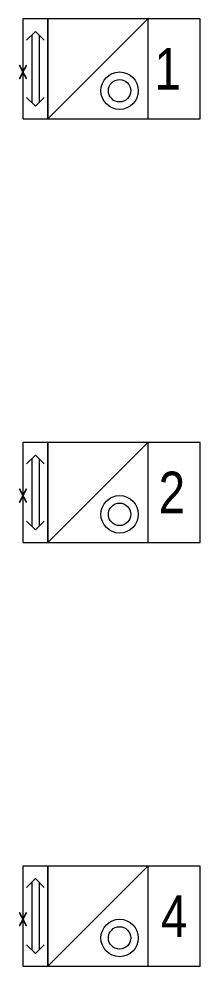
# Model space of a CAD drawing. Header units: metres. Extents: x -162 to 83385, y -62392 to -1971.
# Drawn here: x 76477 to 76913, y -16558 to -14282 of the extents above; entities that cross this region are included whole.
import ezdxf
from ezdxf.enums import TextEntityAlignment as Align

# ---------------------------------------------------------------- set-up
doc = ezdxf.new("R2010")
doc.units = ezdxf.units.M
doc.header["$LTSCALE"] = 0.5
for name, color, linetype, lineweight in [('ELIN_Attribut_01_Produkt_ID', 7, 'Continuous', 0), ('ELIN_Attribut_02_Stromkreis', 7, 'Continuous', 0), ('ELIN_Attribut_03_Verteilerbereich', 7, 'Continuous', 0), ('ELIN_Attribut_04_Montagehoehe', 7, 'Continuous', 0), ('ELIN_Attribut_05_Montageart', 7, 'Continuous', 0), ('ELIN_Attribut_06_Tuernummer', 7, 'Continuous', 0), ('ELIN_Attribut_07_Bemerkung', 7, 'Continuous', 0), ('ELIN_Attribut_08_Adresse', 7, 'Continuous', 0), ('ELIN_Attribut_10_AKZ1', 7, 'Continuous', 0), ('ELIN_Attribut_11_AKZ2', 7, 'Continuous', 0), ('ELIN_Attribut_12_Sonstiges1', 7, 'Continuous', 0), ('ELIN_Attribut_13_Sonstiges2', 7, 'Continuous', 0), ('ELIN_Attribut_14_Bauteil', 7, 'Continuous', 0), ('ELIN_Attribut_15_Ebene', 7, 'Continuous', 0), ('ELIN_Attribut_16_Raumnummer', 7, 'Continuous', 0), ('ELIN_Attribut_17_Raumname', 7, 'Continuous', 0), ('ELIN_Attribut_18_Montageabschnitt', 7, 'Continuous', 0), ('ELIN_Attribut_Basispunkt', 2, 'Continuous', 0), ('ELIN_Attribute_GEMOS', 11, 'Continuous', 0), ('ELIN_EIB_WA_KNX', 10, 'Continuous', 0)]:
    doc.layers.add(name, color=color, linetype=linetype, lineweight=lineweight)
doc.layers.get('0').off()
doc.styles.add('ARIAL_N', font='ARIALN.TTF')
doc.styles.add('ELIN_Attribute', font='isocp.shx', dxfattribs={"width": 0.8})

# ---------------------------------------------------------------- blocks, each defined once
blk = doc.blocks.new('ELIN_EIB_KNX_BEDIENELEMENT_1F')
at = {"color": 0, "lineweight": 0}
for p, q in [((60, -120), (300, 120)), ((300, 120), (300, -120)), ((30, 90), (8.8, 68.8)), ((21, 81), (21, -81)), ((30, 90), (51.2, 68.8)), ((39, 81), (39, -81)), ((8.8, -68.8), (30, -90)), ((51.2, -68.8), (30, -90))]:
    blk.add_line(p, q, dxfattribs=at)
at = {"color": 0}
for points in [[(60, 120), (0, 120), (0, -120), (60, -120)], [(60, -120), (426, -120), (426, 120), (60, 120)]]:
    blk.add_lwpolyline(points, close=True, dxfattribs=at)
at = {"color": 0, "lineweight": 0}
for radius in [45, 27]:
    blk.add_circle((232.5, -52.5), radius, dxfattribs=at)
at = {"color": 0, "insert": (380.2, 0), "char_height": 100, "attachment_point": 6, "style": 'ARIAL_N'}
blk.add_mtext('1', dxfattribs=at)
at = {"layer": 'ELIN_Attribut_01_Produkt_ID', "style": 'ELIN_Attribute', "width": 0.8, "flags": 8}
blk.add_attdef('01_PRODUKT_ID', (525, -14.6, 0), '', height=150, dxfattribs=at)
at = {"layer": 'ELIN_Attribut_02_Stromkreis', "style": 'ELIN_Attribute', "width": 0.8, "flags": 8}
blk.add_attdef('02_STROMKREIS', (525, 185.4, 0), '', height=150, dxfattribs=at)
at = {"layer": 'ELIN_Attribut_03_Verteilerbereich', "style": 'ELIN_Attribute', "width": 0.8, "flags": 8}
blk.add_attdef('03_VERTEILERBEREICH', (-247.5, -404.4, 0), '', height=125, dxfattribs=at)
at = {"layer": 'ELIN_Attribut_04_Montagehoehe', "style": 'ELIN_Attribute', "width": 0.8, "flags": 8}
blk.add_attdef('04_MONTAGEHOEHE', text='', height=125, dxfattribs=at).set_placement((-104.9, -14.6, 0), align=Align.RIGHT)
at = {"layer": 'ELIN_Attribut_05_Montageart', "style": 'ELIN_Attribute', "width": 0.8, "flags": 8}
blk.add_attdef('05_MONTAGEART', (525, -204.4, 0), '', height=125, dxfattribs=at)
at = {"layer": 'ELIN_Attribut_06_Tuernummer', "style": 'ELIN_Attribute', "width": 0.8, "flags": 8}
blk.add_attdef('06_TUERNUMMER', text='', height=125, dxfattribs=at).set_placement((-104.9, -214.6, 0), align=Align.RIGHT)
at = {"layer": 'ELIN_Attribut_07_Bemerkung', "style": 'ELIN_Attribute', "width": 0.8, "flags": 8}
blk.add_attdef('07_BEMERKUNG', (-247.5, -604.4, 0), '', height=125, dxfattribs=at)
at = {"layer": 'ELIN_Attribut_08_Adresse', "style": 'ELIN_Attribute', "width": 0.8, "flags": 8}
blk.add_attdef('08_ADRESSE', (-247.5, -804.4, 0), '', height=125, dxfattribs=at)
at = {"layer": 'ELIN_Attribut_10_AKZ1', "style": 'ELIN_Attribute', "width": 0.8, "flags": 8}
blk.add_attdef('10_AKZ1', (-247.5, -1204.4, 0), '', height=125, dxfattribs=at)
at = {"layer": 'ELIN_Attribut_11_AKZ2', "style": 'ELIN_Attribute', "width": 0.8, "flags": 8}
blk.add_attdef('11_AKZ2', (-247.5, -1404.4, 0), '', height=125, dxfattribs=at)
at = {"layer": 'ELIN_Attribut_12_Sonstiges1', "style": 'ELIN_Attribute', "width": 0.8, "flags": 8}
blk.add_attdef('12_SONSTIGES1', (-247.5, -1604.4, 0), '', height=125, dxfattribs=at)
at = {"layer": 'ELIN_Attribut_13_Sonstiges2', "style": 'ELIN_Attribute', "width": 0.8, "flags": 8}
blk.add_attdef('13_SONSTIGES2', (-247.5, -1804.4, 0), '', height=125, dxfattribs=at)
at = {"layer": 'ELIN_Attribut_14_Bauteil', "style": 'ELIN_Attribute', "width": 0.8, "flags": 8}
blk.add_attdef('14_BAUTEIL', (-247.5, -2004.4, 0), '', height=125, dxfattribs=at)
at = {"layer": 'ELIN_Attribut_15_Ebene', "style": 'ELIN_Attribute', "width": 0.8, "flags": 8}
blk.add_attdef('15_EBENE', (-247.5, -2204.4, 0), '', height=125, dxfattribs=at)
at = {"layer": 'ELIN_Attribut_16_Raumnummer', "style": 'ELIN_Attribute', "width": 0.8, "flags": 8}
blk.add_attdef('16_RAUMNUMMER', (-247.5, -2404.4, 0), '', height=125, dxfattribs=at)
at = {"layer": 'ELIN_Attribut_17_Raumname', "style": 'ELIN_Attribute', "width": 0.8, "flags": 8}
blk.add_attdef('17_RAUMNAME', (-247.5, -2604.4, 0), '', height=125, dxfattribs=at)
at = {"layer": 'ELIN_Attribut_18_Montageabschnitt', "style": 'ELIN_Attribute', "width": 0.8, "flags": 8}
blk.add_attdef('18_MONTAGEABSCHNITT', (-247.5, -2804.4, 0), '', height=125, dxfattribs=at)
at = {"layer": 'ELIN_Attribut_Basispunkt', "style": 'ELIN_Attribute', "width": 0.8, "flags": 8}
blk.add_attdef('Basispunkt', text='', height=50, dxfattribs=at).set_placement((0, 0), align=Align.MIDDLE)
at = {"layer": 'ELIN_Attribute_GEMOS', "style": 'ELIN_Attribute', "width": 0.6, "flags": 8}
for tag, p in [('G01_PRO02ID', (1976, 183.6)), ('G02_BEZEICHNUNG', (1976, -14.6, 0)), ('G03_DESCRIPTION', (1976, -204.4, 0)), ('G04_GEMOS-SYMBOL', (1979.4, -404.4, 0)), ('G05_GEMOS-TYP', (1979.4, -604.4, 0)), ('G06_ORTSKENNUNG', (1976, -804.4, 0)), ('G08_FREI1', (1976, -1004.4, 0)), ('G08_FREI2', (1976, -1204.4, 0))]:
    blk.add_attdef(tag, p, '', height=125, dxfattribs=at)
blk = doc.blocks.new('ELIN_EIB_KNX_BEDIENELEMENT_2F')
at = {"color": 0, "lineweight": 0}
for p, q in [((60, -120), (300, 120)), ((300, 120), (300, -120)), ((30, 90), (8.8, 68.8)), ((21, 81), (21, -81)), ((30, 90), (51.2, 68.8)), ((39, 81), (39, -81)), ((8.8, -68.8), (30, -90)), ((51.2, -68.8), (30, -90))]:
    blk.add_line(p, q, dxfattribs=at)
at = {"color": 0}
for points in [[(60, 120), (0, 120), (0, -120), (60, -120)], [(60, -120), (426, -120), (426, 120), (60, 120)]]:
    blk.add_lwpolyline(points, close=True, dxfattribs=at)
at = {"color": 0, "lineweight": 0}
for radius in [45, 27]:
    blk.add_circle((232.5, -52.5), radius, dxfattribs=at)
at = {"color": 0, "insert": (390, 0), "char_height": 100, "attachment_point": 6, "style": 'ARIAL_N'}
blk.add_mtext('2', dxfattribs=at)
at = {"layer": 'ELIN_Attribut_01_Produkt_ID', "style": 'ELIN_Attribute', "width": 0.8, "flags": 8}
blk.add_attdef('01_PRODUKT_ID', (523.5, -14.6, 0), '', height=150, dxfattribs=at)
at = {"layer": 'ELIN_Attribut_02_Stromkreis', "style": 'ELIN_Attribute', "width": 0.8, "flags": 8}
blk.add_attdef('02_STROMKREIS', (523.5, 185.4, 0), '', height=150, dxfattribs=at)
at = {"layer": 'ELIN_Attribut_03_Verteilerbereich', "style": 'ELIN_Attribute', "width": 0.8, "flags": 8}
blk.add_attdef('03_VERTEILERBEREICH', (-247.5, -404.4, 0), '', height=125, dxfattribs=at)
at = {"layer": 'ELIN_Attribut_04_Montagehoehe', "style": 'ELIN_Attribute', "width": 0.8, "flags": 8}
blk.add_attdef('04_MONTAGEHOEHE', text='', height=125, dxfattribs=at).set_placement((-104.9, -14.6, 0), align=Align.RIGHT)
at = {"layer": 'ELIN_Attribut_05_Montageart', "style": 'ELIN_Attribute', "width": 0.8, "flags": 8}
blk.add_attdef('05_MONTAGEART', (523.5, -204.4, 0), '', height=125, dxfattribs=at)
at = {"layer": 'ELIN_Attribut_06_Tuernummer', "style": 'ELIN_Attribute', "width": 0.8, "flags": 8}
blk.add_attdef('06_TUERNUMMER', text='', height=125, dxfattribs=at).set_placement((-104.9, -214.6, 0), align=Align.RIGHT)
at = {"layer": 'ELIN_Attribut_07_Bemerkung', "style": 'ELIN_Attribute', "width": 0.8, "flags": 8}
blk.add_attdef('07_BEMERKUNG', (-247.5, -604.4, 0), '', height=125, dxfattribs=at)
at = {"layer": 'ELIN_Attribut_08_Adresse', "style": 'ELIN_Attribute', "width": 0.8, "flags": 8}
blk.add_attdef('08_ADRESSE', (-247.5, -804.4, 0), '', height=125, dxfattribs=at)
at = {"layer": 'ELIN_Attribut_10_AKZ1', "style": 'ELIN_Attribute', "width": 0.8, "flags": 8}
blk.add_attdef('10_AKZ1', (-247.5, -1204.4, 0), '', height=125, dxfattribs=at)
at = {"layer": 'ELIN_Attribut_11_AKZ2', "style": 'ELIN_Attribute', "width": 0.8, "flags": 8}
blk.add_attdef('11_AKZ2', (-247.5, -1404.4, 0), '', height=125, dxfattribs=at)
at = {"layer": 'ELIN_Attribut_12_Sonstiges1', "style": 'ELIN_Attribute', "width": 0.8, "flags": 8}
blk.add_attdef('12_SONSTIGES1', (-247.5, -1604.4, 0), '', height=125, dxfattribs=at)
at = {"layer": 'ELIN_Attribut_13_Sonstiges2', "style": 'ELIN_Attribute', "width": 0.8, "flags": 8}
blk.add_attdef('13_SONSTIGES2', (-247.5, -1804.4, 0), '', height=125, dxfattribs=at)
at = {"layer": 'ELIN_Attribut_14_Bauteil', "style": 'ELIN_Attribute', "width": 0.8, "flags": 8}
blk.add_attdef('14_BAUTEIL', (-247.5, -2004.4, 0), '', height=125, dxfattribs=at)
at = {"layer": 'ELIN_Attribut_15_Ebene', "style": 'ELIN_Attribute', "width": 0.8, "flags": 8}
blk.add_attdef('15_EBENE', (-247.5, -2204.4, 0), '', height=125, dxfattribs=at)
at = {"layer": 'ELIN_Attribut_16_Raumnummer', "style": 'ELIN_Attribute', "width": 0.8, "flags": 8}
blk.add_attdef('16_RAUMNUMMER', (-247.5, -2404.4, 0), '', height=125, dxfattribs=at)
at = {"layer": 'ELIN_Attribut_17_Raumname', "style": 'ELIN_Attribute', "width": 0.8, "flags": 8}
blk.add_attdef('17_RAUMNAME', (-247.5, -2604.4, 0), '', height=125, dxfattribs=at)
at = {"layer": 'ELIN_Attribut_18_Montageabschnitt', "style": 'ELIN_Attribute', "width": 0.8, "flags": 8}
blk.add_attdef('18_MONTAGEABSCHNITT', (-247.5, -2804.4, 0), '', height=125, dxfattribs=at)
at = {"layer": 'ELIN_Attribut_Basispunkt', "style": 'ELIN_Attribute', "width": 0.8, "flags": 8}
blk.add_attdef('Basispunkt', text='', height=50, dxfattribs=at).set_placement((0, 0), align=Align.MIDDLE)
at = {"layer": 'ELIN_Attribute_GEMOS', "style": 'ELIN_Attribute', "width": 0.6, "flags": 8}
for tag, p in [('G01_PRO02ID', (2055, 183.6)), ('G02_BEZEICHNUNG', (2055, -14.6, 0)), ('G03_DESCRIPTION', (2055, -204.4, 0)), ('G04_GEMOS-SYMBOL', (2058.3, -404.4, 0)), ('G05_GEMOS-TYP', (2058.3, -604.4, 0)), ('G06_ORTSKENNUNG', (2055, -804.4, 0)), ('G08_FREI1', (2055, -1004.4, 0)), ('G08_FREI2', (2055, -1204.4, 0))]:
    blk.add_attdef(tag, p, '', height=125, dxfattribs=at)
blk = doc.blocks.new('ELIN_EIB_KNX_BEDIENELEMENT_4F')
at = {"color": 0, "lineweight": 0}
for p, q in [((60, -120), (300, 120)), ((300, 120), (300, -120)), ((30, 90), (8.8, 68.8)), ((21, 81), (21, -81)), ((30, 90), (51.2, 68.8)), ((39, 81), (39, -81)), ((8.8, -68.8), (30, -90)), ((51.2, -68.8), (30, -90))]:
    blk.add_line(p, q, dxfattribs=at)
at = {"color": 0}
for points in [[(60, 120), (0, 120), (0, -120), (60, -120)], [(60, -120), (426, -120), (426, 120), (60, 120)]]:
    blk.add_lwpolyline(points, close=True, dxfattribs=at)
at = {"color": 0, "lineweight": 0}
for radius in [45, 27]:
    blk.add_circle((232.5, -52.5), radius, dxfattribs=at)
at = {"color": 0, "insert": (395.4, 0), "char_height": 100, "attachment_point": 6, "style": 'ARIAL_N'}
blk.add_mtext('4', dxfattribs=at)
at = {"layer": 'ELIN_Attribut_01_Produkt_ID', "style": 'ELIN_Attribute', "width": 0.8, "flags": 8}
blk.add_attdef('01_PRODUKT_ID', (519, -14.6, 0), '', height=150, dxfattribs=at)
at = {"layer": 'ELIN_Attribut_02_Stromkreis', "style": 'ELIN_Attribute', "width": 0.8, "flags": 8}
blk.add_attdef('02_STROMKREIS', (519, 185.4, 0), '', height=150, dxfattribs=at)
at = {"layer": 'ELIN_Attribut_03_Verteilerbereich', "style": 'ELIN_Attribute', "width": 0.8, "flags": 8}
blk.add_attdef('03_VERTEILERBEREICH', (-247.5, -404.4, 0), '', height=125, dxfattribs=at)
at = {"layer": 'ELIN_Attribut_04_Montagehoehe', "style": 'ELIN_Attribute', "width": 0.8, "flags": 8}
blk.add_attdef('04_MONTAGEHOEHE', text='', height=125, dxfattribs=at).set_placement((-104.9, -14.6, 0), align=Align.RIGHT)
at = {"layer": 'ELIN_Attribut_05_Montageart', "style": 'ELIN_Attribute', "width": 0.8, "flags": 8}
blk.add_attdef('05_MONTAGEART', (519, -204.4, 0), '', height=125, dxfattribs=at)
at = {"layer": 'ELIN_Attribut_06_Tuernummer', "style": 'ELIN_Attribute', "width": 0.8, "flags": 8}
blk.add_attdef('06_TUERNUMMER', text='', height=125, dxfattribs=at).set_placement((-104.9, -214.6, 0), align=Align.RIGHT)
at = {"layer": 'ELIN_Attribut_07_Bemerkung', "style": 'ELIN_Attribute', "width": 0.8, "flags": 8}
blk.add_attdef('07_BEMERKUNG', (-247.5, -604.4, 0), '', height=125, dxfattribs=at)
at = {"layer": 'ELIN_Attribut_08_Adresse', "style": 'ELIN_Attribute', "width": 0.8, "flags": 8}
blk.add_attdef('08_ADRESSE', (-247.5, -804.4, 0), '', height=125, dxfattribs=at)
at = {"layer": 'ELIN_Attribut_10_AKZ1', "style": 'ELIN_Attribute', "width": 0.8, "flags": 8}
blk.add_attdef('10_AKZ1', (-247.5, -1204.4, 0), '', height=125, dxfattribs=at)
at = {"layer": 'ELIN_Attribut_11_AKZ2', "style": 'ELIN_Attribute', "width": 0.8, "flags": 8}
blk.add_attdef('11_AKZ2', (-247.5, -1404.4, 0), '', height=125, dxfattribs=at)
at = {"layer": 'ELIN_Attribut_12_Sonstiges1', "style": 'ELIN_Attribute', "width": 0.8, "flags": 8}
blk.add_attdef('12_SONSTIGES1', (-247.5, -1604.4, 0), '', height=125, dxfattribs=at)
at = {"layer": 'ELIN_Attribut_13_Sonstiges2', "style": 'ELIN_Attribute', "width": 0.8, "flags": 8}
blk.add_attdef('13_SONSTIGES2', (-247.5, -1804.4, 0), '', height=125, dxfattribs=at)
at = {"layer": 'ELIN_Attribut_14_Bauteil', "style": 'ELIN_Attribute', "width": 0.8, "flags": 8}
blk.add_attdef('14_BAUTEIL', (-247.5, -2004.4, 0), '', height=125, dxfattribs=at)
at = {"layer": 'ELIN_Attribut_15_Ebene', "style": 'ELIN_Attribute', "width": 0.8, "flags": 8}
blk.add_attdef('15_EBENE', (-247.5, -2204.4, 0), '', height=125, dxfattribs=at)
at = {"layer": 'ELIN_Attribut_16_Raumnummer', "style": 'ELIN_Attribute', "width": 0.8, "flags": 8}
blk.add_attdef('16_RAUMNUMMER', (-247.5, -2404.4, 0), '', height=125, dxfattribs=at)
at = {"layer": 'ELIN_Attribut_17_Raumname', "style": 'ELIN_Attribute', "width": 0.8, "flags": 8}
blk.add_attdef('17_RAUMNAME', (-247.5, -2604.4, 0), '', height=125, dxfattribs=at)
at = {"layer": 'ELIN_Attribut_18_Montageabschnitt', "style": 'ELIN_Attribute', "width": 0.8, "flags": 8}
blk.add_attdef('18_MONTAGEABSCHNITT', (-247.5, -2804.4, 0), '', height=125, dxfattribs=at)
at = {"layer": 'ELIN_Attribut_Basispunkt', "style": 'ELIN_Attribute', "width": 0.8, "flags": 8}
blk.add_attdef('Basispunkt', text='', height=50, dxfattribs=at).set_placement((0, 0), align=Align.MIDDLE)
at = {"layer": 'ELIN_Attribute_GEMOS', "style": 'ELIN_Attribute', "width": 0.6, "flags": 8}
for tag, p in [('G01_PRO02ID', (2003.3, 183.6)), ('G02_BEZEICHNUNG', (2003.3, -14.6, 0)), ('G03_DESCRIPTION', (2003.3, -204.4, 0)), ('G04_GEMOS-SYMBOL', (2006.6, -404.4, 0)), ('G05_GEMOS-TYP', (2006.6, -604.4, 0)), ('G06_ORTSKENNUNG', (2003.3, -804.4, 0)), ('G08_FREI1', (2003.3, -1004.4, 0)), ('G08_FREI2', (2003.3, -1204.4, 0))]:
    blk.add_attdef(tag, p, '', height=125, dxfattribs=at)

msp = doc.modelspace()

# ---------------------------------------------------------------- block references
at = {"layer": 'ELIN_EIB_WA_KNX', "lineweight": 0}
ref = msp.add_blockref('ELIN_EIB_KNX_BEDIENELEMENT_1F', (76486.8, -14402.4), dxfattribs=at)
ref.add_attrib('Basispunkt', 'x', dxfattribs={"layer": 'ELIN_Attribut_Basispunkt', "height": 50, "style": 'ELIN_Attribute', "width": 0.8}).set_placement((76486.8, -14402.4), align=Align.MIDDLE)
ref = msp.add_blockref('ELIN_EIB_KNX_BEDIENELEMENT_2F', (76486.8, -15420.3), dxfattribs=at)
ref.add_attrib('Basispunkt', 'x', dxfattribs={"layer": 'ELIN_Attribut_Basispunkt', "height": 50, "style": 'ELIN_Attribute', "width": 0.8}).set_placement((76486.8, -15420.3), align=Align.MIDDLE)
ref = msp.add_blockref('ELIN_EIB_KNX_BEDIENELEMENT_4F', (76486.8, -16438.2), dxfattribs=at)
ref.add_attrib('Basispunkt', 'x', dxfattribs={"layer": 'ELIN_Attribut_Basispunkt', "height": 50, "style": 'ELIN_Attribute', "width": 0.8}).set_placement((76486.8, -16438.2), align=Align.MIDDLE)

doc.saveas('drawing.dxf')
